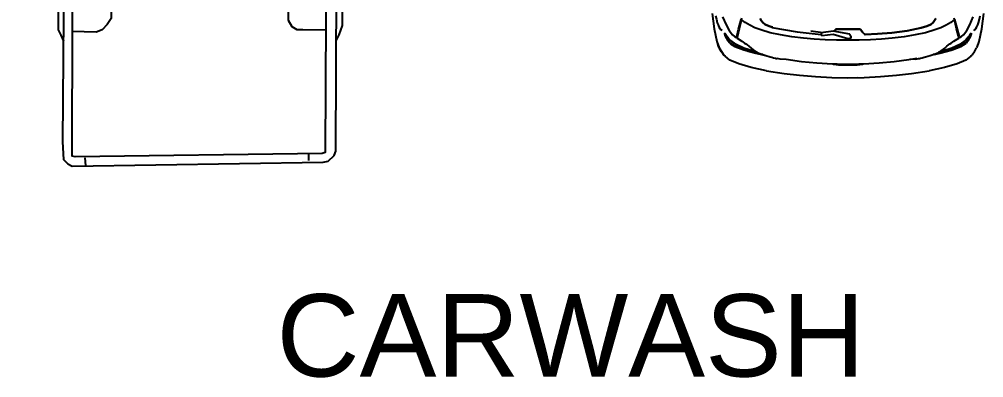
# Model space of a CAD drawing. Header units: inches. Extents: x -50197 to -1492, y -75204 to 801.
# Drawn here: x -17188 to -11338, y -18005 to -15830 of the extents above; entities that cross this region are included whole.
import ezdxf

# ---------------------------------------------------------------- set-up
doc = ezdxf.new("R2010")
doc.units = ezdxf.units.IN
doc.header["$MEASUREMENT"] = 0
doc.set_wipeout_variables(frame=1)
doc.layers.add('cad-block.com', color=7, linetype='Continuous')
doc.styles.get("Standard").update_dxf_attribs({"font": 'arial.ttf'})

# ---------------------------------------------------------------- blocks, each defined once
blk = doc.blocks.new('A$C39991475')
blk.add_wipeout([(438.7, 1922.6), (398.1, 1940.5), (270.3, 1936.9), (142.4, 1933.2), (108.7, 1930.8), (77.3, 1909.1), (50.8, 1868.2), (29.1, 1781.4), (2.5, 1252.2), (8.9, 906.9), (17.7, 722.2), (36.7, 531.1), (55.7, 340), (63.3, 294.5), (76, 281.8), (88.6, 269.1), (117.1, 258.7), (136.8, 251.4), (448.3, 241.3), (478.1, 263.1), (578.2, 242.7), (704.7, 240.6), (824.3, 238.7), (892.9, 237.6), (999.1, 235.9), (1009.7, 235.7), (1104.8, 242), (1130.2, 250), (1155.6, 257.9), (1171.4, 267.4), (1314.2, 254.7), (1320.5, 283.3), (1326.9, 257.9), (1725.3, 253.1), (1736, 224.9), (1753.5, 224.5), (1752.7, 194.6), (1737.6, 181.4), (1722.4, 168.1), (1714.8, 159), (1707.2, 150), (1698.1, 130.3), (1696.2, 121.2), (1694.4, 103.8), (1695.9, 88.6), (1697.4, 81.8), (1703.5, 65.9), (1711.4, 48.5), (1722.4, 31.8), (1734.5, 22), (1739.8, 15.9), (1756.5, 5.3), (1764.1, 3.8), (1772.4, 0.8), (1780.8, 0), (1787.6, 0.4), (1794.4, 0.8), (1801.2, 6.8), (1806.5, 22.7), (1806.2, 44.7), (1805.4, 100), (1804.9, 135.9), (1804.5, 159.6), (1804.3, 177.2), (1793.6, 193.1), (1786.8, 198.4), (1779.2, 200.7), (1758.8, 196.9), (1784.6, 206.8), (1786.4, 227.3), (1800.5, 228), (1805, 252.1), (2110.4, 248.4), (2113.6, 245.2), (2158, 238.9), (2237.3, 242), (2251.4, 238.5), (2840.6, 251.7), (2851.9, 248.4), (2855.2, 238.5), (2944.8, 228.6), (2978, 241.8), (2988, 245.1), (3301.5, 260), (3315.7, 288.5), (3333, 284.9), (3343, 268.3), (3366.2, 241.8), (3419.3, 235.2), (4208.9, 235.2), (4275.7, 267), (4540, 264.7), (4757, 262.9), (4890.1, 261.7), (4996.2, 268.3), (5022.8, 294.9), (5036, 321.4), (5032.7, 400.9), (5024.4, 1082.2), (5012.8, 1843.1), (5006.2, 1872.9), (4973, 1909.4), (4946.5, 1919.3), (4272.9, 1922.6), (4239.8, 1939.2), (4183.4, 1959.1), (3813.4, 1960.8), (3443.5, 1962.4), (3390.4, 1955.8), (3324, 1919.3), (3307.2, 1919.3), (3294.8, 1933.9), (2984.4, 1929.3), (2978.2, 1943.2), (2851, 1940.1), (2847.9, 1946.3), (2239.6, 1946.3), (2230.3, 1946.3), (1792.9, 1944.5), (1775.4, 1975.6), (1777.1, 1986.1), (1759.5, 1989.1), (1763.1, 1990.9), (1778.9, 1990.5), (1790.3, 1997.5), (1797.3, 2016.8), (1795.5, 2104), (1793.8, 2191.1), (1785.9, 2207.8), (1764, 2215.7), (1753.4, 2212.2), (1748.6, 2208.7), (1719.2, 2181.9), (1694.7, 2158.7), (1676.3, 2127.2), (1672.8, 2105.3), (1674.5, 2080.7), (1679.8, 2059.7), (1686.8, 2046.6), (1701.7, 2027.3), (1708.7, 2021.2), (1720.6, 2011.5), (1725.4, 2008), (1732.4, 2001), (1742.9, 1993.1), (1747.3, 1991.4), (1744.7, 1976.5), (1735.9, 1976.5), (1707.8, 1944.9), (1707.9, 1943.1), (1333.3, 1937), (1323.7, 1929), (1177.8, 1925.8), (1136.6, 1935.3), (749.5, 1941.7), (469.1, 1924.6)])
for points in [[(1744.7, 1976.5), (1747.3, 1991.4), (1778.9, 1990.5), (1790.3, 1997.5), (1797.3, 2016.8), (1793.8, 2191.1), (1785.9, 2207.8), (1775.4, 2213), (1764, 2215.7), (1753.4, 2212.2), (1743.8, 2205.2), (1694.7, 2158.7), (1676.3, 2127.2), (1674.5, 2115.8), (1672.8, 2105.3), (1673.7, 2087.8), (1675.4, 2073.7), (1679.8, 2059.7), (1686.8, 2046.6), (1701.7, 2027.3), (1715.7, 2015), (1725.4, 2008), (1732.4, 2001), (1742.9, 1993.1), (1750.8, 1990.5), (1777.1, 1986.1), (1775.4, 1975.6)], [(486.3, 269.1), (448.3, 241.3), (136.8, 251.4), (88.6, 269.1), (63.3, 294.5), (55.7, 340), (17.7, 722.2), (0, 1091.7), (5, 1412.7), (29.1, 1781.4), (50.8, 1868.2), (77.3, 1909.1), (108.7, 1930.8), (142.4, 1933.2), (398.1, 1940.5), (431.8, 1930.8)], [(1323.7, 1910), (1323.7, 1929), (1177.8, 1925.8), (1136.6, 1935.3), (749.5, 1941.7), (584.6, 1932.2), (438.7, 1922.6), (397.4, 1913.1), (372, 1906.8), (254.7, 1890.9), (188.1, 1894.1), (153.2, 1881.4), (118.3, 1859.2), (102.4, 1833.9), (83.4, 1703.9), (67.5, 1329.9), (61.2, 1089), (80.2, 654.7), (111.9, 394.8), (137.3, 328.3), (169, 312.4), (273.7, 293.4), (375.2, 290.2), (422.8, 280.7), (492.6, 258.5), (578.2, 242.7), (1009.7, 235.7), (1104.8, 242), (1155.6, 257.9), (1171.4, 267.4), (1314.2, 254.7), (1320.5, 283.3), (1326.9, 257.9), (2110.4, 248.4), (2129.5, 261.1), (2240.5, 257.9), (2237.3, 242), (2158, 238.9), (2113.6, 245.2)], [(1333.3, 1937), (2093.7, 1949.4), (2090.6, 1946.3), (2096.8, 1933.9), (2233.4, 1927.7), (2230.3, 1946.3), (2093.7, 1949.4)], [(1707.8, 1944.9), (1735.9, 1976.5), (1774.5, 1976.5), (1794.6, 1941.4)], [(2239.6, 1946.3), (2847.9, 1946.3), (2851, 1921.5), (2990.6, 1915.3), (2978.2, 1943.2), (2851, 1940.1)], [(2990.6, 1930.8), (3294.8, 1933.9), (3307.2, 1915.3), (3307.2, 298.2)], [(3324, 1919.3), (3360.5, 1942.5), (3390.4, 1955.8), (3443.5, 1962.4), (4183.4, 1959.1), (4239.8, 1939.2), (4272.9, 1922.6)], [(105.6, 1513.7), (111.9, 1681.7), (134.1, 1789.5), (153.2, 1837.1), (191.2, 1852.9), (216.6, 1859.2), (384.7, 1871.9), (1063.6, 1900.5), (1339.6, 1906.8), (1713.9, 1916.3), (1977.2, 1925.8), (2139, 1919.5), (2253.2, 1910)], [(2247.4, 1916), (3066.9, 1916), (3159.8, 1889.5), (3183, 1869.6), (3169.8, 1746.9), (3153.2, 1727), (3120, 1727), (1879.1, 1730.4), (1812.8, 1737), (1753.1, 1750.2), (1378.2, 1863), (1348.3, 1876.2), (1351.6, 1899.4), (1938.9, 1899.4), (2254.1, 1902.7), (2990.6, 1896.1), (3047, 1896.1), (3093.5, 1882.9), (3133.3, 1869.6), (3146.6, 1846.4), (3143.2, 1743.6), (3113.4, 1730.4)], [(1451.1, 1889.5), (1451.1, 1843.1)], [(1650.2, 1896.1), (1680.1, 1803.3), (1673.4, 1773.5)], [(1676.8, 1899.4), (1700, 1783.4), (1709.9, 1760.2)], [(2264, 1902.7), (2280.6, 1796.7), (2287.2, 1737)], [(2297.2, 1902.7), (2313.8, 1803.3), (2320.4, 1737)], [(2380.1, 1909.4), (2403.4, 1813.2), (2410, 1743.6)], [(2416.6, 1896.1), (2443.2, 1813.2), (2446.5, 1730.4)], [(2993.9, 1896.1), (3010.5, 1829.8), (3017.2, 1727)], [(3030.4, 1892.8), (3050.3, 1806.6), (3053.7, 1746.9)], [(3323.1, 1916), (3323.1, 301.5), (3343, 268.3), (3366.2, 241.8), (3419.3, 235.2), (4208.9, 235.2), (4242.1, 251.8), (4278.6, 268.3)], [(3362.9, 275), (4890.1, 261.7), (4996.2, 268.3), (5022.8, 294.9), (5036, 321.4), (5012.8, 1843.1), (5006.2, 1872.9), (4973, 1909.4), (4946.5, 1919.3), (3460.1, 1926), (3357.2, 1926), (3327.4, 1916)], [(3301.5, 260), (3315.7, 288.5), (3307.2, 317), (3238.8, 470.8), (3227.4, 499.3), (3213.1, 570.5), (3218.8, 1631.7), (3218.8, 1663.1), (3235.9, 1702.9), (3281.5, 1822.6), (3304.3, 1834)], [(3320.7, 1863), (4953.1, 1856.3), (4959.7, 1836.4), (4979.6, 338), (4976.3, 321.4), (3334, 324.7)], [(3367.2, 1859.6), (3373.8, 321.4)], [(3383.8, 1856.3), (3383.8, 1703.8), (3416.9, 1650.8), (3456.8, 1637.5), (4150.2, 1630.9), (4190, 1654.1), (4206.6, 1683.9), (4206.6, 1720.4), (4209.9, 1859.6)], [(3536.4, 1856.3), (3543, 1730.4), (3559.6, 1697.2), (3592.8, 1677.3), (3974.3, 1677.3), (4020.8, 1700.5), (4037.4, 1737), (4034.1, 1853)], [(131, 1783.2), (1082.6, 1792.7), (1089, 1792.7), (1079.5, 1583.5), (1063.6, 1092.2), (1082.6, 591.3), (1104.8, 401.2), (1101.7, 382.1), (137.3, 404.3)], [(1319.2, 1772.3), (1304.4, 1768.2), (1292.2, 1776.3), (1288.2, 1769.6), (1239.6, 1545.6), (1235.5, 1476.8), (1235.5, 1336.4), (1250.4, 1333.7), (1255.8, 1354), (1263.9, 1556.4), (1293.6, 1712.9), (1304.4, 1761.5)], [(1319.2, 1769.6), (1284.1, 1590.1), (1274.7, 1484.9), (1257.1, 1348.6)], [(1297.6, 1795.2), (1292.2, 1776.3)], [(3316.4, 1756.9), (3260, 1687.3)], [(3243.4, 1707.1), (3266.7, 1680.6), (3266.7, 1654.1), (3250.1, 1627.6), (3263.3, 540.2), (3270, 493.8), (3246.7, 467.2)], [(4963, 1753.6), (5002.9, 1753.6)], [(1136.6, 1593), (765.4, 1574), (124.6, 1516.9), (99.2, 1501.1), (86.5, 1085.8), (102.4, 680.1), (111.9, 654.7), (635.3, 610.4), (1136.6, 594.5)], [(1242.3, 1474.1), (1227.4, 1466), (1166.6, 1139.4), (1172, 1125.9), (1181.5, 1121.9), (1196.4, 1125.9), (1204.5, 1134), (1224.7, 1374.2), (1239.6, 1451.1)], [(1232.8, 1347.2), (1218, 1104.3)], [(1238.1, 1101.2), (1225.8, 1095), (1218.2, 1104.2), (1215.1, 883.4), (1221.2, 831.3)], [(1236.6, 731.6), (1253.5, 688.7), (1273.4, 679.5), (1281.1, 690.2), (1248.9, 973.9), (1239.7, 1102.7), (1225.8, 1072), (1242.7, 832.8), (1255, 714.8)], [(1228.9, 842), (1218.2, 829.8), (1219.7, 674.9), (1215.1, 487.8), (1222.8, 474), (1236.6, 474), (1241.2, 486.3), (1233.5, 661.1), (1222.8, 667.2), (1230.5, 823.6)], [(1247.3, 701), (1264.2, 550.7), (1290.3, 444.9), (1314.9, 377.4)], [(3393.7, 334.6), (3397, 470.6), (3420.3, 520.3), (3450.1, 543.5), (3476.7, 550.1), (4140.2, 556.8), (4176.7, 533.6), (4209.9, 503.7), (4223.2, 467.2), (4219.9, 321.4)], [(3273.3, 480.5), (3299.8, 414.2)], [(3562.9, 321.4), (3566.2, 440.7), (3596.1, 490.5), (3626, 507), (3705.6, 503.7), (3977.7, 517), (4024.1, 483.8), (4047.3, 454), (4047.3, 328)], [(3173.2, 460), (3187.4, 323.3), (3181.7, 303.3), (3176, 294.8), (3081.9, 274.8), (2950.8, 280.5), (2426.2, 272), (2055.6, 272), (1553.8, 277.7), (1228.7, 289.1), (1100.4, 294.8)], [(1129, 311.9), (1690.6, 297.6), (2526, 294.8), (3070.5, 300.5), (3121.9, 314.7), (3147.5, 326.1), (3153.2, 354.6), (3149, 464.7)], [(1368.4, 297), (1377, 317), (1545.2, 368.3), (1764.7, 436.6), (1821.8, 450.9), (1870.2, 456.6), (3030.6, 468), (3235.9, 462.3)], [(1697.2, 415.6), (1656.8, 292.8)], [(1725.5, 425.3), (1681.5, 294.4)], [(2292.2, 440.1), (2283.6, 331.8), (2272.2, 283.4)], [(2326.4, 454.3), (2317.9, 346.1), (2306.5, 297.6)], [(2401.8, 289.9), (2414.6, 354), (2416.1, 423.8), (2418.9, 456.6)], [(2450.3, 453.7), (2446, 366.8), (2440.3, 312.7), (2436, 289.9)], [(3022.1, 465.7), (3002.1, 306.2)], [(3059.1, 465.7), (3033.5, 306.2)], [(4986.3, 397.6), (5032.7, 400.9)], [(1475, 346.8), (1476, 303.1)], [(1805.8, 256), (1800.5, 228), (1736, 224.9), (1723.9, 256.7)], [(2251.4, 238.5), (2845.3, 251.8)], [(2838.7, 248.4), (2848.6, 265), (2964.7, 261.7), (2978, 241.8), (2944.8, 228.6), (2855.2, 238.5), (2848.6, 258.4)], [(2988, 245.1), (3303.1, 258.4)], [(1753.5, 224.2), (1752.7, 194.6), (1722.4, 168.1), (1707.2, 150), (1698.1, 130.3), (1694.4, 112.1), (1694.4, 95.4), (1697.4, 81.8), (1703.5, 65.9), (1708, 53.8), (1714.8, 43.2), (1722.4, 31.8), (1727.7, 26.5), (1734.5, 22), (1739.8, 15.9), (1746.7, 11.4), (1756.5, 5.3), (1764.1, 3.8), (1772.4, 0.8), (1780.8, 0), (1794.4, 0.8), (1801.2, 6.8), (1806.5, 22.7), (1804.3, 177.2), (1793.6, 193.1), (1786.8, 198.4), (1779.2, 200.7), (1758.8, 196.9), (1784.6, 206.8), (1786.8, 232.5)]]:
    blk.add_lwpolyline(points)
blk.add_lwpolyline([(1269, 1803.2), (1217.3, 1794.6), (1182.8, 1764.4), (1165.5, 1721.4), (1135.4, 1583.5), (1113.8, 1338), (1109.5, 1139.9), (1105.2, 1083.9), (1122.4, 829.7), (1139.7, 614.4), (1165.5, 476.5), (1200, 403.3), (1234.5, 373.1), (1281.9, 364.5), (1329.3, 381.8), (1734.6, 502.4), (1760.4, 528.2), (1760.4, 575.6), (1734.6, 726.4), (1713, 903), (1708.7, 1092.5), (1717.3, 1307.9), (1721.6, 1415.5), (1743.2, 1514.6), (1760.4, 1618), (1764.7, 1643.8), (1756.1, 1661.1), (1743.2, 1674), (1501.8, 1742.9), (1342.3, 1786), (1307.8, 1790.3)], close=True)
blk = doc.blocks.new('A$C7ADB3080')
at = {"linetype": 'Continuous'}
for p, q in [((4202.8, 1787.5), (4110.6, 1799.9)), ((4145.5, 1773.8), (4125.1, 1778.5)), ((4166.8, 1768.8), (4145.5, 1773.8)), ((4179.6, 1763.4), (4166.8, 1768.8)), ((4190.3, 1758.6), (4179.6, 1763.4)), ((4201, 1753), (4190.3, 1758.6)), ((4281.2, 1771.5), (4202.8, 1787.5)), ((4314.2, 1759.2), (4281.2, 1771.5)), ((4314.2, 1759.2), (4319.2, 1756.8)), ((4343.6, 1743.2), (4319.2, 1756.8)), ((4180, 1714.9), (4131.6, 1736.2)), ((4213.7, 1697), (4180, 1714.9)), ((4208.9, 1748.3), (4201, 1753)), ((4208.9, 1748.3), (4210.6, 1746.2)), ((4208.9, 1742.4), (4210.6, 1746.2)), ((4211.3, 1742.1), (4209, 1742.8)), ((4210, 1745), (4210.4, 1744.8)), ((4210.4, 1744.8), (4211.4, 1741.7)), ((4239.6, 1677.1), (4213.7, 1697)), ((4230.6, 1723.8), (4234.6, 1720.4)), ((4233.3, 1723.8), (4230.6, 1723.8)), ((4234.6, 1720.4), (4230.6, 1723.8)), ((4230.6, 1723.8), (4233.3, 1723.8)), ((4246.7, 1719.9), (4233.3, 1723.8)), ((4233.3, 1723.8), (4246.7, 1719.9)), ((4234.6, 1720.4), (4245.3, 1713.2)), ((4245.3, 1713.2), (4234.6, 1720.4)), ((4245.3, 1713.2), (4253.1, 1706.5)), ((4253.1, 1706.5), (4245.3, 1713.2)), ((4252.8, 1717.5), (4246.7, 1719.9)), ((4246.7, 1719.9), (4252.8, 1717.5)), ((4259.8, 1713.6), (4252.8, 1717.5)), ((4252.8, 1717.5), (4259.8, 1713.6)), ((4253.1, 1706.5), (4263.7, 1698)), ((4263.7, 1698), (4253.1, 1706.5)), ((4266.7, 1709.2), (4259.8, 1713.6)), ((4259.8, 1713.6), (4266.7, 1709.2)), ((4263.7, 1698), (4274.7, 1689.4)), ((4274.7, 1689.4), (4263.7, 1698)), ((4275.4, 1703.2), (4266.7, 1709.2)), ((4266.7, 1709.2), (4275.4, 1703.2)), ((4287.1, 1694.7), (4275.4, 1703.2)), ((4275.4, 1703.2), (4287.1, 1694.7)), ((4288.8, 1695.5), (4283, 1700)), ((4343.6, 1743.2), (4363.1, 1729.2)), ((4370.3, 1721.1), (4363.1, 1729.2)), ((4370.3, 1721.1), (4392.6, 1692.2)), ((4146.5, 1623.3), (4204.9, 1639.5)), ((4248.1, 1646.9), (4204.1, 1635.6)), ((4204.9, 1639.5), (4250.9, 1650.7)), ((4260.4, 1652.9), (4239.6, 1677.1)), ((4246.7, 1649.7), (4249, 1647.1)), ((4256.1, 1648.5), (4248.1, 1646.9)), ((4250.9, 1650.7), (4260.4, 1652.9)), ((4254.1, 1651.5), (4256.3, 1648.9)), ((4256.5, 1648.5), (4256.1, 1648.5)), ((4256.3, 1648.9), (4256.6, 1648.3)), ((4259.7, 1648.5), (4257.4, 1648.5)), ((4278, 1619.2), (4259.7, 1648.5)), ((4274.7, 1689.4), (4297.1, 1658.8)), ((4297.1, 1658.8), (4274.7, 1689.4)), ((4290.4, 1690), (4287.1, 1694.7)), ((4287.1, 1694.7), (4290.4, 1690)), ((4310.5, 1661.7), (4290.3, 1693.3)), ((4301.5, 1673.7), (4290.4, 1690)), ((4290.4, 1690), (4301.5, 1673.7)), ((4297.1, 1658.8), (4321.2, 1607.2)), ((4321.2, 1607.2), (4297.1, 1658.8)), ((4309.4, 1661.5), (4301.5, 1673.7)), ((4301.5, 1673.7), (4309.4, 1661.5)), ((4316, 1644.7), (4309.4, 1661.5)), ((4309.4, 1661.5), (4316, 1644.7)), ((4330.7, 1608.4), (4310.5, 1661.7)), ((4330, 1607.9), (4316, 1644.7)), ((4316, 1644.7), (4330, 1607.9)), ((4392.6, 1692.2), (4416.8, 1638.5)), ((4416.8, 1638.5), (4439, 1562.7)), ((4146.3, 1623.6), (4139.4, 1620.9)), ((4146.3, 1623.6), (4164.8, 1600.2)), ((4204.1, 1635.6), (4147.6, 1621.9)), ((4164.8, 1600.2), (4181.7, 1572.2)), ((4289.5, 1603), (4278, 1619.2)), ((4295.4, 1594.5), (4289.5, 1603)), ((4301.5, 1587.2), (4295.4, 1594.5)), ((4309, 1576.5), (4301.5, 1587.2)), ((4321.2, 1607.2), (4337.1, 1555.5)), ((4337.1, 1555.5), (4321.2, 1607.2)), ((4350.6, 1534.3), (4330, 1607.9)), ((4330, 1607.9), (4350.6, 1534.3)), ((4351.4, 1534.4), (4332.7, 1601.5)), ((4181.7, 1572.2), (4196.9, 1540)), ((4196.9, 1540), (4210.5, 1503.8)), ((4319.8, 1563.6), (4309, 1576.5)), ((4337.2, 1542.2), (4319.8, 1563.6)), ((4337.1, 1555.5), (4341.1, 1543)), ((4341.1, 1543), (4337.1, 1555.5)), ((4342.8, 1533.4), (4337.2, 1542.2)), ((4341.1, 1543), (4344.1, 1534.3)), ((4344.1, 1534.3), (4341.1, 1543)), ((4348.9, 1521.9), (4342.8, 1533.4)), ((4344.1, 1534.3), (4345.7, 1528.8)), ((4345.7, 1528.8), (4344.1, 1534.3)), ((4345.7, 1528.8), (4346.6, 1526.2)), ((4346.6, 1526.2), (4345.7, 1528.8)), ((4357.7, 1499.3), (4348.9, 1521.9)), ((4359.8, 1492.7), (4350.6, 1534.3)), ((4350.6, 1534.3), (4359.8, 1492.7)), ((4358.6, 1501.7), (4351.4, 1534.4)), ((4439, 1562.7), (4458.5, 1469.5)), ((4140.4, 1509.4), (4152.4, 1502.3)), ((4152.4, 1502.3), (4140.4, 1509.4)), ((4152.4, 1502.3), (4165, 1492.8)), ((4165, 1492.8), (4152.4, 1502.3)), ((4165, 1492.8), (4176.6, 1478.3)), ((4176.6, 1478.3), (4165, 1492.8)), ((4176.6, 1478.3), (4188.1, 1454.7)), ((4188.1, 1454.7), (4176.6, 1478.3)), ((4210.5, 1503.8), (4227, 1447.4)), ((4365.6, 1474.4), (4357.7, 1499.3)), ((4373.8, 1446.9), (4365.6, 1474.4)), ((4474.9, 1362.7), (4458.5, 1469.5)), ((4188.1, 1454.7), (4198, 1420.7)), ((4198, 1420.7), (4188.1, 1454.7)), ((4198, 1420.7), (4214.9, 1335.7)), ((4214.9, 1335.7), (4198, 1420.7)), ((4227, 1447.4), (4240.7, 1384.8)), ((4376, 1438.7), (4373.8, 1446.9)), ((4379.1, 1427.3), (4376, 1438.7)), ((4381.9, 1416.3), (4379.1, 1427.3)), ((4382.9, 1411.3), (4381.9, 1416.3)), ((4383.8, 1405.1), (4382.9, 1411.3)), ((4385.2, 1397), (4383.8, 1405.1)), ((4240.7, 1384.8), (4251.7, 1317)), ((4383.4, 1394.3), (4391.4, 1346)), ((4386.9, 1387.2), (4385.2, 1397)), ((4386.9, 1387.2), (4390.5, 1351.5)), ((4391.4, 1346), (4403.4, 1257.3)), ((4485.4, 1269.9), (4474.9, 1362.7)), ((4214.9, 1335.7), (4227, 1242)), ((4227, 1242), (4214.9, 1335.7)), ((4251.7, 1317), (4260.1, 1244.8)), ((4227, 1242), (4233.9, 1156.3)), ((4233.9, 1156.3), (4227, 1242)), ((4260.1, 1244.8), (4265.5, 1180.1)), ((4403.4, 1257.3), (4412.5, 1164.9)), ((4493.2, 1173.2), (4485.4, 1269.9)), ((4265.5, 1180.1), (4269.2, 1113.4)), ((4498.2, 1074.5), (4493.2, 1173.2)), ((4233.9, 1156.3), (4237.4, 1081.3)), ((4237.4, 1081.3), (4233.9, 1156.3)), ((4269.2, 1113.4), (4271.3, 1045.3)), ((4412.5, 1164.9), (4418.1, 1070.5)), ((4225.5, 1067.1), (4207.4, 1051.7)), ((4207.4, 1051.7), (4225.5, 1067.1)), ((4235.5, 1076.1), (4225.5, 1067.1)), ((4225.5, 1067.1), (4235.5, 1076.1)), ((4237.4, 1081.3), (4235.5, 1076.1)), ((4235.5, 1076.1), (4237.4, 1081.3)), ((4417.1, 1050.5), (4417.4, 1056.8)), ((4417.4, 1054.8), (4417.1, 1048.9)), ((4417.4, 1056.8), (4417.7, 1062.1)), ((4417.7, 1060.7), (4417.4, 1054.8)), ((4417.7, 1062.1), (4418.2, 1065.7)), ((4418.4, 1065.3), (4417.7, 1060.7)), ((4418.1, 1070.5), (4418.2, 1066)), ((4418.2, 1065.7), (4418.2, 1066)), ((4420.5, 1062.9), (4418.4, 1065.3)), ((4420.5, 1062.9), (4421, 1047.5)), ((4499.9, 976.2), (4498.2, 1074.5)), ((4207.4, 1051.7), (4204.9, 1046.5)), ((4204.9, 1046.5), (4207.4, 1051.7)), ((4204.9, 1046.5), (4206.1, 976.2)), ((4206.1, 976.2), (4204.9, 1046.5)), ((4271.3, 1045.3), (4272, 976.2)), ((4417, 1042.8), (4417.1, 1050.5)), ((4417.1, 1048.9), (4417, 1042.1)), ((4417.1, 1033.3), (4417, 1042.8)), ((4418.2, 976.2), (4417.1, 1033.3)), ((4421, 1047.5), (4421.4, 1033.2)), ((4422.2, 976.2), (4421.4, 1033.2)), ((4500, 976.2), (4498.9, 1032.6)), ((4206.1, 976.2), (4204.9, 905.9)), ((4204.9, 905.9), (4206.1, 976.2)), ((4234.9, 986.8), (4217.4, 887.5)), ((4247.3, 994.5), (4234.9, 986.8)), ((4263.7, 976.4), (4238.2, 886.7)), ((4247.3, 994.5), (4259.3, 994)), ((4259.3, 994), (4263.7, 976.4)), ((4272, 976.2), (4271.3, 907.1)), ((4417.1, 919.1), (4418.2, 976.2)), ((4421.4, 919.2), (4422.2, 976.2)), ((4498.2, 877.8), (4500, 976.2)), ((4204.9, 905.9), (4207.4, 900.7)), ((4207.4, 900.7), (4204.9, 905.9)), ((4207.4, 900.7), (4218.1, 891.5)), ((4218.1, 891.5), (4207.4, 900.7)), ((4217.4, 887.5), (4228.4, 814.6)), ((4238.2, 886.7), (4246.8, 816.9)), ((4271.3, 907.1), (4269.2, 839)), ((4418.1, 881.9), (4412.5, 787.5)), ((4417, 909.5), (4417.1, 919.1)), ((4417, 910.2), (4417.1, 903.4)), ((4417.1, 901.9), (4417, 909.5)), ((4417.1, 903.4), (4417.4, 897.5)), ((4417.4, 895.6), (4417.1, 901.9)), ((4417.4, 897.5), (4417.7, 892.2)), ((4417.7, 890.3), (4417.4, 895.6)), ((4417.7, 892.2), (4418.4, 887.1)), ((4418.2, 886.7), (4417.7, 890.3)), ((4418.2, 886.4), (4418.1, 881.9)), ((4418.2, 886.4), (4418.2, 886.7)), ((4418.4, 887.1), (4420.5, 889.6)), ((4421, 904.9), (4420.5, 889.6)), ((4421.4, 919.2), (4421, 904.9)), ((4493.2, 779.2), (4498.2, 877.8)), ((4226.9, 824.6), (4217.1, 750.8)), ((4269.2, 839), (4265.5, 772.3)), ((4221.8, 668.4), (4237.6, 814.2)), ((4228.4, 814.6), (4240.3, 814.1)), ((4246.8, 816.9), (4240.3, 814.1)), ((4265.5, 772.3), (4260.1, 707.5)), ((4412.5, 787.5), (4403.4, 695.1)), ((4485.4, 682.5), (4493.2, 779.2)), ((4260.1, 707.5), (4251.7, 635.4)), ((4195.1, 515.6), (4221.8, 668.4)), ((4403.4, 695.1), (4390.5, 600.8)), ((4474.9, 589.7), (4485.4, 682.5)), ((4251.7, 635.4), (4240.7, 567.6)), ((4390.5, 600.8), (4386.9, 565.1)), ((4458.5, 482.9), (4474.9, 589.7)), ((4198, 531.7), (4197.9, 531.2)), ((4197.9, 531.2), (4198, 531.7)), ((4240.7, 567.6), (4227, 505)), ((4379.1, 525.1), (4381.9, 536.1)), ((4381.9, 536.1), (4382.9, 541.1)), ((4382.9, 541.1), (4383.8, 547.2)), ((4386.9, 565.1), (4383.8, 547.2)), ((4176.6, 474.1), (4165, 459.6)), ((4165, 459.6), (4176.6, 474.1)), ((4188.1, 497.7), (4176.6, 474.1)), ((4176.6, 474.1), (4188.1, 497.7)), ((4188.8, 516.1), (4187.1, 516.4)), ((4193.4, 515.7), (4188.1, 497.7)), ((4188.1, 497.7), (4193.4, 515.7)), ((4195.1, 515.6), (4188.8, 516.1)), ((4227, 505), (4210.5, 448.6)), ((4357.7, 453.1), (4365.6, 477.9)), ((4365.6, 477.9), (4373.8, 505.4)), ((4373.8, 505.4), (4376, 513.6)), ((4376, 513.6), (4379.1, 525.1)), ((4458.5, 482.9), (4439, 389.6)), ((4152.4, 450), (4140.4, 443)), ((4140.4, 443), (4152.4, 450)), ((4165, 459.6), (4152.4, 450)), ((4152.4, 450), (4165, 459.6)), ((4196.9, 412.4), (4181.7, 380.2)), ((4210.5, 448.6), (4196.9, 412.4)), ((4319.8, 388.8), (4337.2, 410.2)), ((4350.6, 418.1), (4330, 344.4)), ((4330, 344.4), (4350.6, 418.1)), ((4337.2, 410.2), (4342.8, 419)), ((4338.2, 370.6), (4351.4, 418)), ((4341.1, 409.4), (4344.1, 418.1)), ((4344.1, 418.1), (4341.1, 409.4)), ((4342.8, 419), (4348.9, 430.5)), ((4344.1, 418.1), (4345.7, 423.6)), ((4345.7, 423.6), (4344.1, 418.1)), ((4345.7, 423.6), (4346.6, 426.1)), ((4346.6, 426.1), (4345.7, 423.6)), ((4348.9, 430.5), (4357.7, 453.1)), ((4359.8, 459.6), (4350.6, 418.1)), ((4350.6, 418.1), (4359.8, 459.6)), ((4351.4, 418), (4362.3, 467.4)), ((4164.8, 352.2), (4146.3, 328.7)), ((4181.7, 380.2), (4164.8, 352.2)), ((4289.5, 349.4), (4295.4, 357.9)), ((4295.4, 357.9), (4301.5, 365.2)), ((4301.5, 365.2), (4309, 375.9)), ((4309, 375.9), (4319.8, 388.8)), ((4321.2, 345.1), (4337.1, 396.9)), ((4337.1, 396.9), (4321.2, 345.1)), ((4337.1, 396.9), (4341.1, 409.4)), ((4341.1, 409.4), (4337.1, 396.9)), ((4439, 389.6), (4416.8, 313.9)), ((4139.4, 331.5), (4146.3, 328.7)), ((4204.9, 312.9), (4146.6, 329.1)), ((4147.7, 330.5), (4204.1, 316.7)), ((4204.1, 316.7), (4248.1, 305.5)), ((4250.9, 301.7), (4204.9, 312.9)), ((4239.6, 275.2), (4260.4, 299.4)), ((4249, 305.3), (4246.7, 302.7)), ((4248.1, 305.5), (4256.1, 303.9)), ((4260.4, 299.4), (4250.9, 301.7)), ((4256.3, 303.5), (4254.1, 300.9)), ((4256.1, 303.9), (4256.5, 303.9)), ((4256.6, 304.1), (4256.3, 303.5)), ((4257.4, 303.9), (4259.7, 303.9)), ((4259.7, 303.9), (4278, 333.2)), ((4274.7, 262.9), (4297.1, 293.6)), ((4297.1, 293.6), (4274.7, 262.9)), ((4278, 333.2), (4289.5, 349.4)), ((4297.1, 293.6), (4321.2, 345.1)), ((4321.2, 345.1), (4297.1, 293.6)), ((4316, 307.6), (4309.4, 290.9)), ((4309.4, 290.9), (4316, 307.6)), ((4310.5, 290.6), (4330.7, 343.8)), ((4330, 344.4), (4316, 307.6)), ((4316, 307.6), (4330, 344.4)), ((4416.8, 313.9), (4392.6, 260.2)), ((4131.6, 216.2), (4180, 237.5)), ((4180, 237.5), (4213.7, 255.4)), ((4213.7, 255.4), (4239.6, 275.2)), ((4234.6, 232), (4245.3, 239.2)), ((4245.3, 239.2), (4234.6, 232)), ((4245.3, 239.2), (4253.1, 245.9)), ((4253.1, 245.9), (4245.3, 239.2)), ((4252.8, 234.9), (4246.7, 232.5)), ((4246.7, 232.5), (4252.8, 234.9)), ((4259.8, 238.8), (4252.8, 234.9)), ((4252.8, 234.9), (4259.8, 238.8)), ((4253.1, 245.9), (4263.7, 254.4)), ((4263.7, 254.4), (4253.1, 245.9)), ((4266.7, 243.2), (4259.8, 238.8)), ((4259.8, 238.8), (4266.7, 243.2)), ((4263.7, 254.4), (4274.7, 262.9)), ((4274.7, 262.9), (4263.7, 254.4)), ((4275.4, 249.2), (4266.7, 243.2)), ((4266.7, 243.2), (4275.4, 249.2)), ((4287.1, 257.7), (4275.4, 249.2)), ((4275.4, 249.2), (4287.1, 257.7)), ((4290.4, 262.4), (4287.1, 257.7)), ((4287.1, 257.7), (4290.4, 262.4)), ((4287.4, 255.8), (4288.8, 256.8)), ((4301.5, 278.7), (4290.4, 262.4)), ((4290.4, 262.4), (4301.5, 278.7)), ((4294, 264.8), (4310.5, 290.6)), ((4309.4, 290.9), (4301.5, 278.7)), ((4301.5, 278.7), (4309.4, 290.9)), ((4392.6, 260.2), (4370.3, 231.3)), ((4125.1, 173.9), (4145.5, 178.6)), ((4145.5, 178.6), (4166.8, 183.6)), ((4166.8, 183.6), (4179.6, 189)), ((4179.6, 189), (4190.3, 193.8)), ((4190.3, 193.8), (4201, 199.3)), ((4201, 199.3), (4208.9, 204)), ((4202.8, 164.9), (4281.2, 180.9)), ((4210.6, 206.2), (4208.9, 209.9)), ((4210.6, 206.2), (4208.9, 204)), ((4209.1, 209.5), (4211.3, 210.3)), ((4210.4, 207.6), (4210, 207.4)), ((4211.4, 210.7), (4210.4, 207.6)), ((4230.6, 228.5), (4234.6, 232)), ((4234.6, 232), (4230.6, 228.5)), ((4233.3, 228.6), (4230.6, 228.5)), ((4230.6, 228.5), (4233.3, 228.6)), ((4246.7, 232.5), (4233.3, 228.6)), ((4233.3, 228.6), (4246.7, 232.5)), ((4281.2, 180.9), (4319.2, 195.6)), ((4314.2, 193.2), (4296.1, 186.6)), ((4319.2, 195.6), (4314.2, 193.2)), ((4319.2, 195.6), (4363.1, 223.2)), ((4343.6, 209.1), (4323.2, 198.1)), ((4363.1, 223.2), (4343.6, 209.1)), ((4363.1, 223.2), (4370.3, 231.3)), ((4110.6, 152.5), (4202.8, 164.9))]:
    blk.add_line(p, q, dxfattribs=at)

msp = doc.modelspace()

# ---------------------------------------------------------------- block references
at = {"layer": 'cad-block.com', "rotation": 270}
for name, p in [('A$C39991475', (-17188.2, -11684.5)), ('A$C7ADB3080', (-13138, -11684.5))]:
    msp.add_blockref(name, p, dxfattribs=at)

# ---------------------------------------------------------------- texts
at = {"insert": (-15628.2, -17498.2), "char_height": 500, "attachment_point": 1}
msp.add_mtext_dynamic_manual_height_columns('CARWASH', width=10757.753, gutter_width=1, heights=[0], dxfattribs=at)

doc.saveas('drawing.dxf')
